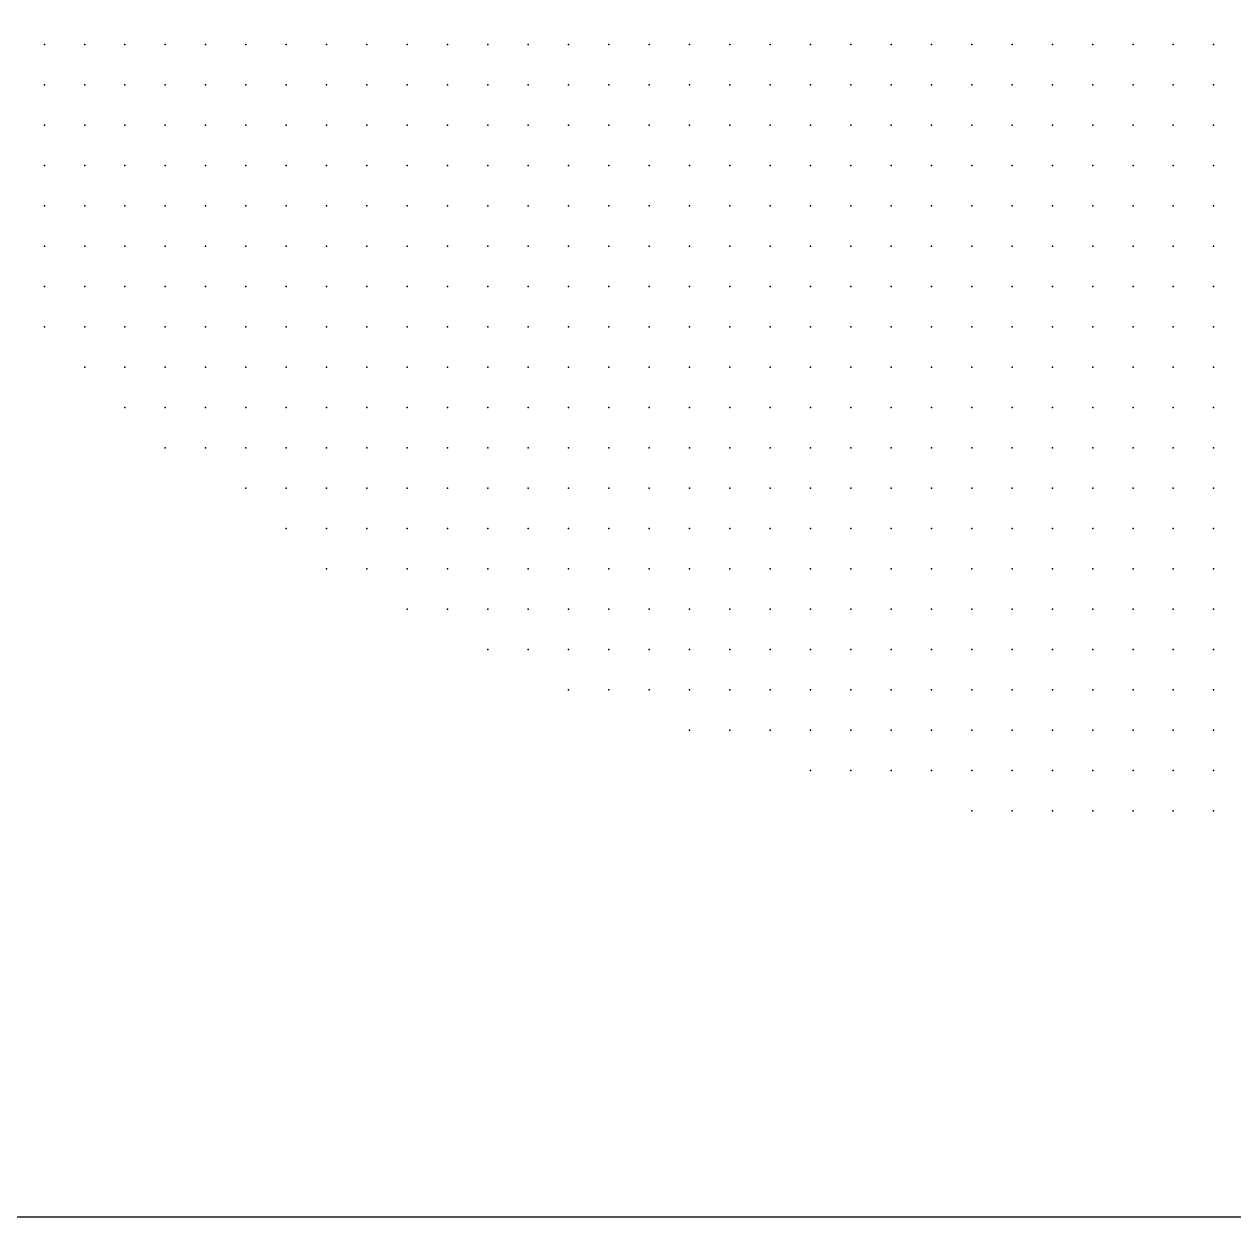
# Model space of a CAD drawing. Header units: millimetres. Extents: x 2848 to 6961, y 1568 to 7914.
# Drawn here: x 4553.5 to 4583.5, y 1586.93 to 1616.5 of the extents above; entities that cross this region are included whole.
import ezdxf

# ---------------------------------------------------------------- set-up
doc = ezdxf.new("R2010")
doc.units = ezdxf.units.MM
doc.header["$PDSIZE"] = -2

msp = doc.modelspace()

# ---------------------------------------------------------------- linework, layer by layer
msp.add_lwpolyline([(4523.893, 1586.933), (4643.893, 1586.933), (4643.893, 1706.933), (4523.893, 1706.933)], close=True)
at = {"color": 31, "true_color": 0xf6cb94}
msp.add_point((4554, 1616), dxfattribs=at)
at = {"color": 43, "true_color": 0xe0b473}
msp.add_point((4555, 1616), dxfattribs=at)
at = {"color": 43, "true_color": 0xd9aa66}
msp.add_point((4556, 1616), dxfattribs=at)
at = {"color": 33, "true_color": 0xd19f56}
msp.add_point((4557, 1616), dxfattribs=at)
at = {"color": 33, "true_color": 0xd39e52}
msp.add_point((4558, 1616), dxfattribs=at)
at = {"color": 33, "true_color": 0xdba356}
msp.add_point((4559, 1616), dxfattribs=at)
at = {"color": 43, "true_color": 0xdfaa5e}
msp.add_point((4560, 1616), dxfattribs=at)
at = {"color": 43, "true_color": 0xdda960}
msp.add_point((4561, 1616), dxfattribs=at)
at = {"color": 43, "true_color": 0xd8a65f}
msp.add_point((4562, 1616), dxfattribs=at)
at = {"color": 43, "true_color": 0xd7b065}
msp.add_point((4563, 1616), dxfattribs=at)
at = {"color": 33, "true_color": 0xd3a15a}
msp.add_point((4564, 1616), dxfattribs=at)
at = {"color": 33, "true_color": 0xdba05e}
msp.add_point((4565, 1616), dxfattribs=at)
at = {"color": 43, "true_color": 0xe8ac6e}
msp.add_point((4566, 1616), dxfattribs=at)
at = {"color": 33, "true_color": 0xe1a36a}
msp.add_point((4567, 1616), dxfattribs=at)
at = {"color": 23, "true_color": 0xcb7748}
msp.add_point((4568, 1616), dxfattribs=at)
at = {"color": 22, "true_color": 0xc54626}
msp.add_point((4569, 1616), dxfattribs=at)
at = {"color": 22, "true_color": 0xcc2b19}
msp.add_point((4570, 1616), dxfattribs=at)
at = {"color": 22, "true_color": 0xd12e27}
for p in [(4571, 1616), (4569, 1614)]:
    msp.add_point(p, dxfattribs=at)
at = {"color": 13, "true_color": 0xda6249}
msp.add_point((4572, 1616), dxfattribs=at)
at = {"color": 21, "true_color": 0xe8ac7a}
msp.add_point((4573, 1616), dxfattribs=at)
at = {"color": 41, "true_color": 0xeed996}
msp.add_point((4574, 1616), dxfattribs=at)
at = {"color": 41, "true_color": 0xe5d892}
msp.add_point((4575, 1616), dxfattribs=at)
at = {"color": 31, "true_color": 0xdfc384}
msp.add_point((4576, 1616), dxfattribs=at)
at = {"color": 31, "true_color": 0xeec08c}
msp.add_point((4577, 1616), dxfattribs=at)
at = {"color": 31, "true_color": 0xffcea0}
msp.add_point((4578, 1616), dxfattribs=at)
at = {"color": 31, "true_color": 0xf7c997}
msp.add_point((4579, 1616), dxfattribs=at)
at = {"color": 31, "true_color": 0xf5cc9e}
msp.add_point((4580, 1616), dxfattribs=at)
at = {"color": 41, "true_color": 0xf3d3ac}
msp.add_point((4581, 1616), dxfattribs=at)
at = {"color": 254, "true_color": 0xf0dbbc}
msp.add_point((4582, 1616), dxfattribs=at)
at = {"color": 254, "true_color": 0xede0cf}
msp.add_point((4583, 1616), dxfattribs=at)
at = {"color": 31, "true_color": 0xe6b87d}
msp.add_point((4554, 1615), dxfattribs=at)
at = {"color": 33, "true_color": 0xd3a460}
msp.add_point((4555, 1615), dxfattribs=at)
at = {"color": 33, "true_color": 0xd1a05b}
msp.add_point((4556, 1615), dxfattribs=at)
at = {"color": 33, "true_color": 0xd39f56}
msp.add_point((4557, 1615), dxfattribs=at)
at = {"color": 33, "true_color": 0xd79f55}
msp.add_point((4558, 1615), dxfattribs=at)
at = {"color": 33, "true_color": 0xdba359}
msp.add_point((4559, 1615), dxfattribs=at)
at = {"color": 33, "true_color": 0xdba55b}
msp.add_point((4560, 1615), dxfattribs=at)
at = {"color": 43, "true_color": 0xdaa65d}
msp.add_point((4561, 1615), dxfattribs=at)
at = {"color": 33, "true_color": 0xd6a45d}
msp.add_point((4562, 1615), dxfattribs=at)
at = {"color": 33, "true_color": 0xda9f5b}
msp.add_point((4563, 1615), dxfattribs=at)
at = {"color": 33, "true_color": 0xc79b54}
msp.add_point((4564, 1615), dxfattribs=at)
at = {"color": 33, "true_color": 0xcaa35e}
msp.add_point((4565, 1615), dxfattribs=at)
at = {"color": 43, "true_color": 0xe3a86e}
msp.add_point((4566, 1615), dxfattribs=at)
at = {"color": 23, "true_color": 0xe7845b}
msp.add_point((4567, 1615), dxfattribs=at)
at = {"color": 22, "true_color": 0xd24a32}
msp.add_point((4568, 1615), dxfattribs=at)
at = {"color": 22, "true_color": 0xcb3222}
msp.add_point((4569, 1615), dxfattribs=at)
at = {"color": 22, "true_color": 0xd93d30}
msp.add_point((4570, 1615), dxfattribs=at)
at = {"color": 22, "true_color": 0xe53130}
msp.add_point((4571, 1615), dxfattribs=at)
at = {"color": 22, "true_color": 0xca3426}
msp.add_point((4572, 1615), dxfattribs=at)
at = {"color": 15, "true_color": 0xbe4f31}
msp.add_point((4573, 1615), dxfattribs=at)
at = {"color": 23, "true_color": 0xd6875c}
msp.add_point((4574, 1615), dxfattribs=at)
at = {"color": 31, "true_color": 0xf7b986}
msp.add_point((4575, 1615), dxfattribs=at)
at = {"color": 31, "true_color": 0xffcf95}
msp.add_point((4576, 1615), dxfattribs=at)
at = {"color": 31, "true_color": 0xf2ce92}
msp.add_point((4577, 1615), dxfattribs=at)
at = {"color": 31, "true_color": 0xe4cb8b}
msp.add_point((4578, 1615), dxfattribs=at)
at = {"color": 31, "true_color": 0xebc78d}
msp.add_point((4579, 1615), dxfattribs=at)
at = {"color": 31, "true_color": 0xe8c58f}
msp.add_point((4580, 1615), dxfattribs=at)
at = {"color": 31, "true_color": 0xe3c591}
msp.add_point((4581, 1615), dxfattribs=at)
at = {"color": 31, "true_color": 0xe4ca99}
msp.add_point((4582, 1615), dxfattribs=at)
at = {"color": 41, "true_color": 0xebd3a7}
msp.add_point((4583, 1615), dxfattribs=at)
at = {"color": 33, "true_color": 0xd09e61}
msp.add_point((4554, 1614), dxfattribs=at)
at = {"color": 33, "true_color": 0xca9954}
msp.add_point((4555, 1614), dxfattribs=at)
at = {"color": 33, "true_color": 0xd09b57}
for p in [(4556, 1614), (4555, 1612)]:
    msp.add_point(p, dxfattribs=at)
at = {"color": 33, "true_color": 0xd49e58}
msp.add_point((4557, 1614), dxfattribs=at)
at = {"color": 33, "true_color": 0xd89f5a}
msp.add_point((4558, 1614), dxfattribs=at)
at = {"color": 33, "true_color": 0xd9a05b}
msp.add_point((4559, 1614), dxfattribs=at)
at = {"color": 33, "true_color": 0xd6a05a}
msp.add_point((4560, 1614), dxfattribs=at)
at = {"color": 33, "true_color": 0xd6a15b}
msp.add_point((4561, 1614), dxfattribs=at)
at = {"color": 33, "true_color": 0xd3a25d}
msp.add_point((4562, 1614), dxfattribs=at)
at = {"color": 33, "true_color": 0xdb9a5a}
msp.add_point((4563, 1614), dxfattribs=at)
at = {"color": 43, "true_color": 0xd5a662}
msp.add_point((4564, 1614), dxfattribs=at)
at = {"color": 43, "true_color": 0xcfa664}
msp.add_point((4565, 1614), dxfattribs=at)
at = {"color": 23, "true_color": 0xd28654}
msp.add_point((4566, 1614), dxfattribs=at)
at = {"color": 13, "true_color": 0xd6543a}
msp.add_point((4567, 1614), dxfattribs=at)
at = {"color": 22, "true_color": 0xd53127}
msp.add_point((4568, 1614), dxfattribs=at)
at = {"color": 22, "true_color": 0xce3a2e}
msp.add_point((4570, 1614), dxfattribs=at)
at = {"color": 22, "true_color": 0xc9372a}
msp.add_point((4571, 1614), dxfattribs=at)
at = {"color": 22, "true_color": 0xd13a2f}
msp.add_point((4572, 1614), dxfattribs=at)
at = {"color": 22, "true_color": 0xce3025}
msp.add_point((4573, 1614), dxfattribs=at)
at = {"color": 22, "true_color": 0xcc2a1f}
for p in [(4574, 1614), (4567, 1608)]:
    msp.add_point(p, dxfattribs=at)
at = {"color": 13, "true_color": 0xe55240}
msp.add_point((4575, 1614), dxfattribs=at)
at = {"color": 21, "true_color": 0xff9a77}
msp.add_point((4576, 1614), dxfattribs=at)
at = {"color": 31, "true_color": 0xf5cb91}
msp.add_point((4577, 1614), dxfattribs=at)
at = {"color": 53, "true_color": 0xd5d58d}
msp.add_point((4578, 1614), dxfattribs=at)
at = {"color": 41, "true_color": 0xf3d098}
msp.add_point((4579, 1614), dxfattribs=at)
at = {"color": 41, "true_color": 0xf0d097}
msp.add_point((4580, 1614), dxfattribs=at)
at = {"color": 31, "true_color": 0xebcc93}
msp.add_point((4581, 1614), dxfattribs=at)
at = {"color": 31, "true_color": 0xe8ca8e}
msp.add_point((4582, 1614), dxfattribs=at)
at = {"color": 31, "true_color": 0xedcd92}
msp.add_point((4583, 1614), dxfattribs=at)
at = {"color": 33, "true_color": 0xca9454}
msp.add_point((4554, 1613), dxfattribs=at)
at = {"color": 33, "true_color": 0xcd9854}
msp.add_point((4555, 1613), dxfattribs=at)
at = {"color": 33, "true_color": 0xcf9855}
msp.add_point((4556, 1613), dxfattribs=at)
at = {"color": 33, "true_color": 0xd39959}
msp.add_point((4557, 1613), dxfattribs=at)
at = {"color": 33, "true_color": 0xd69a5c}
for p in [(4558, 1613), (4559, 1613)]:
    msp.add_point(p, dxfattribs=at)
at = {"color": 33, "true_color": 0xd39c5c}
msp.add_point((4560, 1613), dxfattribs=at)
at = {"color": 33, "true_color": 0xd09d5b}
msp.add_point((4561, 1613), dxfattribs=at)
at = {"color": 33, "true_color": 0xcf9e5b}
msp.add_point((4562, 1613), dxfattribs=at)
at = {"color": 43, "true_color": 0xd3a662}
msp.add_point((4563, 1613), dxfattribs=at)
at = {"color": 43, "true_color": 0xdea767}
msp.add_point((4564, 1613), dxfattribs=at)
at = {"color": 23, "true_color": 0xda8a57}
msp.add_point((4565, 1613), dxfattribs=at)
at = {"color": 25, "true_color": 0xc45631}
msp.add_point((4566, 1613), dxfattribs=at)
at = {"color": 22, "true_color": 0xc13420}
msp.add_point((4567, 1613), dxfattribs=at)
at = {"color": 22, "true_color": 0xcf3128}
msp.add_point((4568, 1613), dxfattribs=at)
at = {"color": 22, "true_color": 0xd0312b}
msp.add_point((4569, 1613), dxfattribs=at)
at = {"color": 22, "true_color": 0xc42925}
msp.add_point((4570, 1613), dxfattribs=at)
at = {"color": 22, "true_color": 0xc63729}
msp.add_point((4571, 1613), dxfattribs=at)
at = {"color": 22, "true_color": 0xc32c21}
msp.add_point((4572, 1613), dxfattribs=at)
at = {"color": 22, "true_color": 0xce2d25}
msp.add_point((4573, 1613), dxfattribs=at)
at = {"color": 22, "true_color": 0xde312d}
msp.add_point((4574, 1613), dxfattribs=at)
at = {"color": 22, "true_color": 0xd72b27}
msp.add_point((4575, 1613), dxfattribs=at)
at = {"color": 22, "true_color": 0xc53626}
msp.add_point((4576, 1613), dxfattribs=at)
at = {"color": 13, "true_color": 0xd47151}
msp.add_point((4577, 1613), dxfattribs=at)
at = {"color": 31, "true_color": 0xf5b587}
msp.add_point((4578, 1613), dxfattribs=at)
at = {"color": 31, "true_color": 0xeebf89}
msp.add_point((4579, 1613), dxfattribs=at)
at = {"color": 31, "true_color": 0xf8cb94}
msp.add_point((4580, 1613), dxfattribs=at)
at = {"color": 41, "true_color": 0xfbd29a}
msp.add_point((4581, 1613), dxfattribs=at)
at = {"color": 41, "true_color": 0xf5d197}
msp.add_point((4582, 1613), dxfattribs=at)
at = {"color": 31, "true_color": 0xf0cd93}
msp.add_point((4583, 1613), dxfattribs=at)
at = {"color": 33, "true_color": 0xcf9857}
for p in [(4554, 1612), (4556, 1612)]:
    msp.add_point(p, dxfattribs=at)
at = {"color": 33, "true_color": 0xcf9556}
msp.add_point((4557, 1612), dxfattribs=at)
at = {"color": 33, "true_color": 0xd19559}
msp.add_point((4558, 1612), dxfattribs=at)
at = {"color": 33, "true_color": 0xd3965d}
msp.add_point((4559, 1612), dxfattribs=at)
at = {"color": 33, "true_color": 0xd29a5d}
msp.add_point((4560, 1612), dxfattribs=at)
at = {"color": 33, "true_color": 0xce9b5c}
msp.add_point((4561, 1612), dxfattribs=at)
at = {"color": 33, "true_color": 0xcc9b59}
msp.add_point((4562, 1612), dxfattribs=at)
at = {"color": 43, "true_color": 0xc1ae61}
msp.add_point((4563, 1612), dxfattribs=at)
at = {"color": 33, "true_color": 0xd29255}
msp.add_point((4564, 1612), dxfattribs=at)
at = {"color": 13, "true_color": 0xd45e38}
msp.add_point((4565, 1612), dxfattribs=at)
at = {"color": 22, "true_color": 0xc2341c}
msp.add_point((4566, 1612), dxfattribs=at)
at = {"color": 22, "true_color": 0xba2f1c}
msp.add_point((4567, 1612), dxfattribs=at)
at = {"color": 22, "true_color": 0xc63d2d}
msp.add_point((4568, 1612), dxfattribs=at)
at = {"color": 22, "true_color": 0xd23934}
msp.add_point((4569, 1612), dxfattribs=at)
at = {"color": 242, "true_color": 0xd3292c}
msp.add_point((4570, 1612), dxfattribs=at)
at = {"color": 22, "true_color": 0xd92725}
msp.add_point((4571, 1612), dxfattribs=at)
at = {"color": 22, "true_color": 0xd4362d}
msp.add_point((4572, 1612), dxfattribs=at)
at = {"color": 22, "true_color": 0xc53d2f}
msp.add_point((4573, 1612), dxfattribs=at)
at = {"color": 22, "true_color": 0xb83628}
msp.add_point((4574, 1612), dxfattribs=at)
at = {"color": 22, "true_color": 0xbd3124}
msp.add_point((4575, 1612), dxfattribs=at)
at = {"color": 22, "true_color": 0xcc322a}
msp.add_point((4576, 1612), dxfattribs=at)
at = {"color": 22, "true_color": 0xd43128}
msp.add_point((4577, 1612), dxfattribs=at)
at = {"color": 22, "true_color": 0xcf2b22}
msp.add_point((4578, 1612), dxfattribs=at)
at = {"color": 33, "true_color": 0xd2935e}
msp.add_point((4579, 1612), dxfattribs=at)
at = {"color": 21, "true_color": 0xe9ad79}
msp.add_point((4580, 1612), dxfattribs=at)
at = {"color": 31, "true_color": 0xf9c691}
msp.add_point((4581, 1612), dxfattribs=at)
at = {"color": 31, "true_color": 0xf7ce9a}
msp.add_point((4582, 1612), dxfattribs=at)
at = {"color": 31, "true_color": 0xf0cc98}
msp.add_point((4583, 1612), dxfattribs=at)
at = {"color": 33, "true_color": 0xd2934e}
msp.add_point((4554, 1611), dxfattribs=at)
at = {"color": 33, "true_color": 0xba9455}
msp.add_point((4555, 1611), dxfattribs=at)
at = {"color": 23, "true_color": 0xc28952}
msp.add_point((4556, 1611), dxfattribs=at)
at = {"color": 23, "true_color": 0xd48b5e}
msp.add_point((4557, 1611), dxfattribs=at)
at = {"color": 33, "true_color": 0xdb9b6b}
msp.add_point((4558, 1611), dxfattribs=at)
at = {"color": 33, "true_color": 0xc79f62}
msp.add_point((4559, 1611), dxfattribs=at)
at = {"color": 55, "true_color": 0xb1944e}
msp.add_point((4560, 1611), dxfattribs=at)
at = {"color": 33, "true_color": 0xbe974c}
msp.add_point((4561, 1611), dxfattribs=at)
at = {"color": 33, "true_color": 0xdea45b}
msp.add_point((4562, 1611), dxfattribs=at)
at = {"color": 23, "true_color": 0xeb755b}
msp.add_point((4563, 1611), dxfattribs=at)
at = {"color": 13, "true_color": 0xd4563f}
msp.add_point((4564, 1611), dxfattribs=at)
at = {"color": 22, "true_color": 0xc33624}
msp.add_point((4565, 1611), dxfattribs=at)
at = {"color": 22, "true_color": 0xc52d1f}
msp.add_point((4566, 1611), dxfattribs=at)
at = {"color": 22, "true_color": 0xcf3125}
for p in [(4567, 1611), (4568, 1611), (4568, 1610)]:
    msp.add_point(p, dxfattribs=at)
at = {"color": 22, "true_color": 0xc82f21}
for p in [(4569, 1611), (4571, 1611), (4572, 1611), (4573, 1611), (4569, 1610), (4570, 1607)]:
    msp.add_point(p, dxfattribs=at)
at = {"color": 22, "true_color": 0xc32d1e}
msp.add_point((4570, 1611), dxfattribs=at)
at = {"color": 22, "true_color": 0xc72e20}
for p in [(4574, 1611), (4575, 1611), (4576, 1611)]:
    msp.add_point(p, dxfattribs=at)
at = {"color": 22, "true_color": 0xc62d1f}
for p in [(4577, 1611), (4578, 1611), (4565, 1609), (4565, 1604)]:
    msp.add_point(p, dxfattribs=at)
at = {"color": 22, "true_color": 0xc32b1d}
msp.add_point((4579, 1611), dxfattribs=at)
at = {"color": 22, "true_color": 0xc93e2b}
msp.add_point((4580, 1611), dxfattribs=at)
at = {"color": 13, "true_color": 0xde664d}
msp.add_point((4581, 1611), dxfattribs=at)
at = {"color": 21, "true_color": 0xf89a78}
msp.add_point((4582, 1611), dxfattribs=at)
at = {"color": 31, "true_color": 0xffc499}
msp.add_point((4583, 1611), dxfattribs=at)
at = {"color": 45, "true_color": 0xb48152}
msp.add_point((4554, 1610), dxfattribs=at)
at = {"color": 33, "true_color": 0xd39759}
msp.add_point((4555, 1610), dxfattribs=at)
at = {"color": 33, "true_color": 0xbf9855}
msp.add_point((4556, 1610), dxfattribs=at)
at = {"color": 55, "true_color": 0xad974e}
msp.add_point((4557, 1610), dxfattribs=at)
at = {"color": 55, "true_color": 0xb59451}
msp.add_point((4558, 1610), dxfattribs=at)
at = {"color": 33, "true_color": 0xcf905a}
msp.add_point((4559, 1610), dxfattribs=at)
at = {"color": 23, "true_color": 0xdf8b5d}
msp.add_point((4560, 1610), dxfattribs=at)
at = {"color": 23, "true_color": 0xd37f53}
msp.add_point((4561, 1610), dxfattribs=at)
at = {"color": 35, "true_color": 0xbd7346}
msp.add_point((4562, 1610), dxfattribs=at)
at = {"color": 22, "true_color": 0xc4432d}
msp.add_point((4563, 1610), dxfattribs=at)
at = {"color": 22, "true_color": 0xbd3622}
msp.add_point((4564, 1610), dxfattribs=at)
at = {"color": 22, "true_color": 0xbd2c1b}
msp.add_point((4565, 1610), dxfattribs=at)
at = {"color": 22, "true_color": 0xc82c1f}
for p in [(4566, 1610), (4575, 1610), (4576, 1610), (4577, 1610), (4571, 1609), (4572, 1609), (4573, 1609), (4574, 1609)]:
    msp.add_point(p, dxfattribs=at)
at = {"color": 22, "true_color": 0xd23226}
msp.add_point((4567, 1610), dxfattribs=at)
at = {"color": 22, "true_color": 0xc52f20}
for p in [(4570, 1610), (4570, 1609)]:
    msp.add_point(p, dxfattribs=at)
at = {"color": 22, "true_color": 0xca2e21}
msp.add_point((4571, 1610), dxfattribs=at)
at = {"color": 22, "true_color": 0xc92d20}
for p in [(4572, 1610), (4573, 1610), (4574, 1610), (4569, 1607)]:
    msp.add_point(p, dxfattribs=at)
at = {"color": 22, "true_color": 0xc72b1e}
for p in [(4578, 1610), (4575, 1609), (4576, 1609), (4579, 1605), (4564, 1604)]:
    msp.add_point(p, dxfattribs=at)
at = {"color": 22, "true_color": 0xd0281f}
msp.add_point((4579, 1610), dxfattribs=at)
at = {"color": 22, "true_color": 0xc22216}
for p in [(4580, 1610), (4582, 1609)]:
    msp.add_point(p, dxfattribs=at)
at = {"color": 24, "true_color": 0xb42312}
msp.add_point((4581, 1610), dxfattribs=at)
at = {"color": 22, "true_color": 0xb3351e}
msp.add_point((4582, 1610), dxfattribs=at)
at = {"color": 25, "true_color": 0xc05739}
msp.add_point((4583, 1610), dxfattribs=at)
at = {"color": 23, "true_color": 0xba8758}
msp.add_point((4554, 1609), dxfattribs=at)
at = {"color": 22, "true_color": 0xc54424}
msp.add_point((4555, 1609), dxfattribs=at)
at = {"color": 13, "true_color": 0xd0653b}
msp.add_point((4556, 1609), dxfattribs=at)
at = {"color": 13, "true_color": 0xcb713d}
msp.add_point((4557, 1609), dxfattribs=at)
at = {"color": 32, "true_color": 0xc15d2c}
msp.add_point((4558, 1609), dxfattribs=at)
at = {"color": 32, "true_color": 0xd04e2c}
msp.add_point((4559, 1609), dxfattribs=at)
at = {"color": 13, "true_color": 0xe95040}
msp.add_point((4560, 1609), dxfattribs=at)
at = {"color": 13, "true_color": 0xdc413c}
msp.add_point((4561, 1609), dxfattribs=at)
at = {"color": 22, "true_color": 0xb82626}
msp.add_point((4562, 1609), dxfattribs=at)
at = {"color": 22, "true_color": 0xba2d1b}
msp.add_point((4563, 1609), dxfattribs=at)
at = {"color": 22, "true_color": 0xbe2b1b}
msp.add_point((4564, 1609), dxfattribs=at)
at = {"color": 22, "true_color": 0xd03024}
msp.add_point((4566, 1609), dxfattribs=at)
at = {"color": 22, "true_color": 0xd12f24}
for p in [(4567, 1609), (4565, 1608)]:
    msp.add_point(p, dxfattribs=at)
at = {"color": 22, "true_color": 0xca2c20}
msp.add_point((4568, 1609), dxfattribs=at)
at = {"color": 22, "true_color": 0xc52c1e}
for p in [(4569, 1609), (4569, 1608)]:
    msp.add_point(p, dxfattribs=at)
at = {"color": 22, "true_color": 0xc62a1d}
for p in [(4577, 1609), (4578, 1609)]:
    msp.add_point(p, dxfattribs=at)
at = {"color": 22, "true_color": 0xd8211d}
msp.add_point((4579, 1609), dxfattribs=at)
at = {"color": 22, "true_color": 0xd21f1a}
msp.add_point((4580, 1609), dxfattribs=at)
at = {"color": 22, "true_color": 0xcb2018}
msp.add_point((4581, 1609), dxfattribs=at)
at = {"color": 22, "true_color": 0xba2415}
msp.add_point((4583, 1609), dxfattribs=at)
at = {"color": 22, "true_color": 0xc62e29}
for p in [(4555, 1608), (4556, 1608), (4556, 1607)]:
    msp.add_point(p, dxfattribs=at)
at = {"color": 12, "true_color": 0xc6130c}
msp.add_point((4557, 1608), dxfattribs=at)
at = {"color": 22, "true_color": 0xe22c1e}
msp.add_point((4558, 1608), dxfattribs=at)
at = {"color": 22, "true_color": 0xdd3822}
msp.add_point((4559, 1608), dxfattribs=at)
at = {"color": 22, "true_color": 0xb9200e}
msp.add_point((4560, 1608), dxfattribs=at)
at = {"color": 12, "true_color": 0xb91611}
msp.add_point((4561, 1608), dxfattribs=at)
at = {"color": 242, "true_color": 0xd92830}
msp.add_point((4562, 1608), dxfattribs=at)
at = {"color": 22, "true_color": 0xcb2f22}
msp.add_point((4563, 1608), dxfattribs=at)
at = {"color": 22, "true_color": 0xcd2f23}
msp.add_point((4564, 1608), dxfattribs=at)
at = {"color": 22, "true_color": 0xd02c22}
msp.add_point((4566, 1608), dxfattribs=at)
at = {"color": 22, "true_color": 0xc8281c}
msp.add_point((4568, 1608), dxfattribs=at)
at = {"color": 22, "true_color": 0xc63021}
msp.add_point((4570, 1608), dxfattribs=at)
at = {"color": 22, "true_color": 0xc82a1e}
for p in [(4571, 1608), (4572, 1608)]:
    msp.add_point(p, dxfattribs=at)
at = {"color": 22, "true_color": 0xc7291d}
for p in [(4573, 1608), (4574, 1608), (4575, 1608), (4569, 1606)]:
    msp.add_point(p, dxfattribs=at)
at = {"color": 22, "true_color": 0xc6281c}
for p in [(4576, 1608), (4577, 1608), (4578, 1608), (4571, 1607), (4572, 1607), (4573, 1607), (4567, 1605)]:
    msp.add_point(p, dxfattribs=at)
at = {"color": 22, "true_color": 0xce211a}
msp.add_point((4579, 1608), dxfattribs=at)
at = {"color": 22, "true_color": 0xcf221b}
msp.add_point((4580, 1608), dxfattribs=at)
at = {"color": 22, "true_color": 0xd2251e}
msp.add_point((4581, 1608), dxfattribs=at)
at = {"color": 22, "true_color": 0xd0251d}
for p in [(4582, 1608), (4582, 1604)]:
    msp.add_point(p, dxfattribs=at)
at = {"color": 22, "true_color": 0xc71c14}
for p in [(4583, 1608), (4575, 1603)]:
    msp.add_point(p, dxfattribs=at)
at = {"color": 12, "true_color": 0xc10b08}
for p in [(4557, 1607), (4558, 1607), (4557, 1606), (4558, 1606), (4559, 1606), (4559, 1605), (4560, 1605), (4561, 1605), (4560, 1604)]:
    msp.add_point(p, dxfattribs=at)
at = {"color": 22, "true_color": 0xc02715}
msp.add_point((4559, 1607), dxfattribs=at)
at = {"color": 22, "true_color": 0xc63a1f}
msp.add_point((4560, 1607), dxfattribs=at)
at = {"color": 22, "true_color": 0xc63c22}
msp.add_point((4561, 1607), dxfattribs=at)
at = {"color": 22, "true_color": 0xc3351f}
msp.add_point((4562, 1607), dxfattribs=at)
at = {"color": 22, "true_color": 0xca281d}
for p in [(4563, 1607), (4564, 1606), (4566, 1606), (4569, 1604)]:
    msp.add_point(p, dxfattribs=at)
at = {"color": 22, "true_color": 0xcb271d}
msp.add_point((4564, 1607), dxfattribs=at)
at = {"color": 22, "true_color": 0xca261c}
msp.add_point((4565, 1607), dxfattribs=at)
at = {"color": 22, "true_color": 0xc8241a}
for p in [(4566, 1607), (4583, 1607)]:
    msp.add_point(p, dxfattribs=at)
at = {"color": 22, "true_color": 0xc8261b}
msp.add_point((4567, 1607), dxfattribs=at)
at = {"color": 22, "true_color": 0xca2a1e}
for p in [(4568, 1607), (4567, 1606)]:
    msp.add_point(p, dxfattribs=at)
at = {"color": 22, "true_color": 0xc5271b}
for p in [(4574, 1607), (4575, 1607), (4576, 1607)]:
    msp.add_point(p, dxfattribs=at)
at = {"color": 22, "true_color": 0xc4261a}
for p in [(4577, 1607), (4578, 1607)]:
    msp.add_point(p, dxfattribs=at)
at = {"color": 22, "true_color": 0xbd2517}
msp.add_point((4579, 1607), dxfattribs=at)
at = {"color": 22, "true_color": 0xbc2315}
msp.add_point((4580, 1607), dxfattribs=at)
at = {"color": 22, "true_color": 0xbf2316}
msp.add_point((4581, 1607), dxfattribs=at)
at = {"color": 22, "true_color": 0xc52519}
for p in [(4582, 1607), (4575, 1606), (4576, 1606), (4577, 1606), (4578, 1606), (4572, 1605), (4573, 1605), (4574, 1605), (4571, 1604), (4572, 1604)]:
    msp.add_point(p, dxfattribs=at)
at = {"color": 22, "true_color": 0xd91d1b}
msp.add_point((4560, 1606), dxfattribs=at)
at = {"color": 22, "true_color": 0xdc2b1b}
msp.add_point((4561, 1606), dxfattribs=at)
at = {"color": 22, "true_color": 0xc22709}
msp.add_point((4562, 1606), dxfattribs=at)
at = {"color": 22, "true_color": 0xc7251a}
msp.add_point((4563, 1606), dxfattribs=at)
at = {"color": 22, "true_color": 0xcb291e}
msp.add_point((4565, 1606), dxfattribs=at)
at = {"color": 22, "true_color": 0xcc2c20}
msp.add_point((4568, 1606), dxfattribs=at)
at = {"color": 22, "true_color": 0xc22418}
msp.add_point((4570, 1606), dxfattribs=at)
at = {"color": 22, "true_color": 0xc7271b}
for p in [(4571, 1606), (4572, 1606)]:
    msp.add_point(p, dxfattribs=at)
at = {"color": 22, "true_color": 0xc6261a}
for p in [(4573, 1606), (4574, 1606), (4569, 1605), (4571, 1605)]:
    msp.add_point(p, dxfattribs=at)
at = {"color": 22, "true_color": 0xbb2c1b}
msp.add_point((4579, 1606), dxfattribs=at)
at = {"color": 22, "true_color": 0xb92817}
msp.add_point((4580, 1606), dxfattribs=at)
at = {"color": 22, "true_color": 0xba2717}
msp.add_point((4581, 1606), dxfattribs=at)
at = {"color": 22, "true_color": 0xc1291b}
msp.add_point((4582, 1606), dxfattribs=at)
at = {"color": 22, "true_color": 0xc5291c}
msp.add_point((4583, 1606), dxfattribs=at)
at = {"color": 22, "true_color": 0xe2281b}
msp.add_point((4562, 1605), dxfattribs=at)
at = {"color": 22, "true_color": 0xc9291d}
for p in [(4563, 1605), (4568, 1605)]:
    msp.add_point(p, dxfattribs=at)
at = {"color": 22, "true_color": 0xcc2e22}
msp.add_point((4564, 1605), dxfattribs=at)
at = {"color": 22, "true_color": 0xce3024}
msp.add_point((4565, 1605), dxfattribs=at)
at = {"color": 22, "true_color": 0xc92b1f}
msp.add_point((4566, 1605), dxfattribs=at)
at = {"color": 22, "true_color": 0xc22015}
msp.add_point((4570, 1605), dxfattribs=at)
at = {"color": 22, "true_color": 0xc42418}
for p in [(4575, 1605), (4576, 1605), (4577, 1605), (4568, 1604), (4573, 1604), (4574, 1604), (4575, 1604)]:
    msp.add_point(p, dxfattribs=at)
at = {"color": 22, "true_color": 0xc32317}
for p in [(4578, 1605), (4576, 1604), (4577, 1604), (4578, 1604)]:
    msp.add_point(p, dxfattribs=at)
at = {"color": 22, "true_color": 0xbd2114}
msp.add_point((4580, 1605), dxfattribs=at)
at = {"color": 24, "true_color": 0xb5190c}
msp.add_point((4581, 1605), dxfattribs=at)
at = {"color": 24, "true_color": 0xb5170b}
msp.add_point((4582, 1605), dxfattribs=at)
at = {"color": 12, "true_color": 0xb9190d}
msp.add_point((4583, 1605), dxfattribs=at)
at = {"color": 12, "true_color": 0xb31007}
for p in [(4561, 1604), (4562, 1604), (4561, 1603), (4562, 1603)]:
    msp.add_point(p, dxfattribs=at)
at = {"color": 22, "true_color": 0xc02417}
msp.add_point((4563, 1604), dxfattribs=at)
at = {"color": 22, "true_color": 0xbe2517}
msp.add_point((4566, 1604), dxfattribs=at)
at = {"color": 22, "true_color": 0xbc2013}
msp.add_point((4567, 1604), dxfattribs=at)
at = {"color": 22, "true_color": 0xcc281e}
msp.add_point((4570, 1604), dxfattribs=at)
at = {"color": 12, "true_color": 0xc51811}
msp.add_point((4579, 1604), dxfattribs=at)
at = {"color": 12, "true_color": 0xc61912}
msp.add_point((4580, 1604), dxfattribs=at)
at = {"color": 22, "true_color": 0xca1f17}
msp.add_point((4581, 1604), dxfattribs=at)
at = {"color": 22, "true_color": 0xcd251c}
msp.add_point((4583, 1604), dxfattribs=at)
at = {"color": 12, "true_color": 0xbd0c16}
for p in [(4563, 1603), (4564, 1603), (4563, 1602), (4564, 1602), (4565, 1602), (4566, 1602), (4565, 1601), (4566, 1601)]:
    msp.add_point(p, dxfattribs=at)
at = {"color": 22, "true_color": 0xbe1a11}
msp.add_point((4565, 1603), dxfattribs=at)
at = {"color": 22, "true_color": 0xc92b20}
msp.add_point((4566, 1603), dxfattribs=at)
at = {"color": 22, "true_color": 0xcb3224}
msp.add_point((4567, 1603), dxfattribs=at)
at = {"color": 22, "true_color": 0xc02717}
msp.add_point((4568, 1603), dxfattribs=at)
at = {"color": 22, "true_color": 0xbc2313}
msp.add_point((4569, 1603), dxfattribs=at)
at = {"color": 22, "true_color": 0xc5291a}
msp.add_point((4570, 1603), dxfattribs=at)
at = {"color": 22, "true_color": 0xc0211e}
msp.add_point((4571, 1603), dxfattribs=at)
at = {"color": 22, "true_color": 0xc42220}
msp.add_point((4572, 1603), dxfattribs=at)
at = {"color": 22, "true_color": 0xc62220}
msp.add_point((4573, 1603), dxfattribs=at)
at = {"color": 22, "true_color": 0xc7201a}
msp.add_point((4574, 1603), dxfattribs=at)
at = {"color": 22, "true_color": 0xc91b12}
msp.add_point((4576, 1603), dxfattribs=at)
at = {"color": 22, "true_color": 0xcd1c12}
msp.add_point((4577, 1603), dxfattribs=at)
at = {"color": 22, "true_color": 0xd11f13}
msp.add_point((4578, 1603), dxfattribs=at)
at = {"color": 22, "true_color": 0xc91e16}
for p in [(4579, 1603), (4580, 1603)]:
    msp.add_point(p, dxfattribs=at)
at = {"color": 22, "true_color": 0xc81d15}
msp.add_point((4581, 1603), dxfattribs=at)
at = {"color": 22, "true_color": 0xc81b15}
msp.add_point((4582, 1603), dxfattribs=at)
at = {"color": 12, "true_color": 0xc61913}
msp.add_point((4583, 1603), dxfattribs=at)
at = {"color": 12, "true_color": 0xd60814}
msp.add_point((4567, 1602), dxfattribs=at)
at = {"color": 12, "true_color": 0xda1617}
msp.add_point((4568, 1602), dxfattribs=at)
at = {"color": 22, "true_color": 0xc72111}
msp.add_point((4569, 1602), dxfattribs=at)
at = {"color": 22, "true_color": 0xb5280c}
msp.add_point((4570, 1602), dxfattribs=at)
at = {"color": 22, "true_color": 0xc42110}
msp.add_point((4571, 1602), dxfattribs=at)
at = {"color": 22, "true_color": 0xc62312}
msp.add_point((4572, 1602), dxfattribs=at)
at = {"color": 22, "true_color": 0xc52515}
msp.add_point((4573, 1602), dxfattribs=at)
at = {"color": 22, "true_color": 0xc22617}
msp.add_point((4574, 1602), dxfattribs=at)
at = {"color": 22, "true_color": 0xbc2617}
msp.add_point((4575, 1602), dxfattribs=at)
at = {"color": 22, "true_color": 0xb52413}
msp.add_point((4576, 1602), dxfattribs=at)
at = {"color": 24, "true_color": 0xae2110}
msp.add_point((4577, 1602), dxfattribs=at)
at = {"color": 24, "true_color": 0xac1f0e}
msp.add_point((4578, 1602), dxfattribs=at)
at = {"color": 24, "true_color": 0xb41c0f}
msp.add_point((4579, 1602), dxfattribs=at)
at = {"color": 24, "true_color": 0xb51d12}
for p in [(4580, 1602), (4581, 1602)]:
    msp.add_point(p, dxfattribs=at)
at = {"color": 24, "true_color": 0xb61e13}
msp.add_point((4582, 1602), dxfattribs=at)
at = {"color": 22, "true_color": 0xb71f14}
msp.add_point((4583, 1602), dxfattribs=at)
at = {"color": 24, "true_color": 0xaf2120}
for p in [(4567, 1601), (4568, 1601), (4569, 1601), (4567, 1600), (4568, 1600), (4569, 1600), (4570, 1600), (4571, 1600), (4570, 1599), (4571, 1599)]:
    msp.add_point(p, dxfattribs=at)
at = {"color": 22, "true_color": 0xcc1f11}
msp.add_point((4570, 1601), dxfattribs=at)
at = {"color": 22, "true_color": 0xbc3611}
msp.add_point((4571, 1601), dxfattribs=at)
at = {"color": 22, "true_color": 0xb92e0d}
msp.add_point((4572, 1601), dxfattribs=at)
at = {"color": 22, "true_color": 0xb52409}
msp.add_point((4573, 1601), dxfattribs=at)
at = {"color": 22, "true_color": 0xb91d07}
msp.add_point((4574, 1601), dxfattribs=at)
at = {"color": 22, "true_color": 0xc21c10}
msp.add_point((4575, 1601), dxfattribs=at)
at = {"color": 22, "true_color": 0xcc1d18}
msp.add_point((4576, 1601), dxfattribs=at)
at = {"color": 22, "true_color": 0xd51d1d}
msp.add_point((4577, 1601), dxfattribs=at)
at = {"color": 242, "true_color": 0xd61c1f}
msp.add_point((4578, 1601), dxfattribs=at)
at = {"color": 22, "true_color": 0xc9201b}
msp.add_point((4579, 1601), dxfattribs=at)
at = {"color": 22, "true_color": 0xc71e19}
msp.add_point((4580, 1601), dxfattribs=at)
at = {"color": 22, "true_color": 0xc51c17}
msp.add_point((4581, 1601), dxfattribs=at)
at = {"color": 22, "true_color": 0xc21b15}
msp.add_point((4582, 1601), dxfattribs=at)
at = {"color": 12, "true_color": 0xbe1711}
msp.add_point((4583, 1601), dxfattribs=at)
at = {"color": 12, "true_color": 0xcc0809}
msp.add_point((4572, 1600), dxfattribs=at)
at = {"color": 12, "true_color": 0xcd0d0c}
msp.add_point((4573, 1600), dxfattribs=at)
at = {"color": 12, "true_color": 0xcf1812}
msp.add_point((4574, 1600), dxfattribs=at)
at = {"color": 22, "true_color": 0xd22119}
msp.add_point((4575, 1600), dxfattribs=at)
at = {"color": 22, "true_color": 0xcc2117}
msp.add_point((4576, 1600), dxfattribs=at)
at = {"color": 12, "true_color": 0xbc190a}
for p in [(4577, 1600), (4582, 1599)]:
    msp.add_point(p, dxfattribs=at)
at = {"color": 14, "true_color": 0xb10f00}
msp.add_point((4578, 1600), dxfattribs=at)
at = {"color": 12, "true_color": 0xc1100a}
for p in [(4579, 1600), (4580, 1600)]:
    msp.add_point(p, dxfattribs=at)
at = {"color": 12, "true_color": 0xc01209}
msp.add_point((4581, 1600), dxfattribs=at)
at = {"color": 12, "true_color": 0xc2140b}
msp.add_point((4582, 1600), dxfattribs=at)
at = {"color": 12, "true_color": 0xc3170b}
msp.add_point((4583, 1600), dxfattribs=at)
at = {"color": 12, "true_color": 0xb51509}
for p in [(4572, 1599), (4573, 1599), (4574, 1599), (4575, 1599), (4576, 1599), (4573, 1598), (4574, 1598), (4575, 1598), (4576, 1598)]:
    msp.add_point(p, dxfattribs=at)
at = {"color": 22, "true_color": 0xc41d0b}
msp.add_point((4577, 1599), dxfattribs=at)
at = {"color": 22, "true_color": 0xcc210f}
msp.add_point((4578, 1599), dxfattribs=at)
at = {"color": 22, "true_color": 0xc32116}
msp.add_point((4579, 1599), dxfattribs=at)
at = {"color": 22, "true_color": 0xc11f12}
msp.add_point((4580, 1599), dxfattribs=at)
at = {"color": 22, "true_color": 0xbe1c0f}
msp.add_point((4581, 1599), dxfattribs=at)
at = {"color": 12, "true_color": 0xb91605}
msp.add_point((4583, 1599), dxfattribs=at)
at = {"color": 22, "true_color": 0xc12320}
msp.add_point((4577, 1598), dxfattribs=at)
at = {"color": 12, "true_color": 0xb40605}
msp.add_point((4578, 1598), dxfattribs=at)
at = {"color": 14, "true_color": 0xb0070c}
msp.add_point((4579, 1598), dxfattribs=at)
at = {"color": 14, "true_color": 0xb1060c}
msp.add_point((4580, 1598), dxfattribs=at)
at = {"color": 14, "true_color": 0xb20509}
msp.add_point((4581, 1598), dxfattribs=at)
at = {"color": 12, "true_color": 0xb50508}
msp.add_point((4582, 1598), dxfattribs=at)
at = {"color": 12, "true_color": 0xb90506}
msp.add_point((4583, 1598), dxfattribs=at)
at = {"color": 12, "true_color": 0xb30004}
for p in [(4577, 1597), (4578, 1597), (4579, 1597), (4580, 1597), (4581, 1597), (4582, 1597), (4583, 1597)]:
    msp.add_point(p, dxfattribs=at)

doc.saveas('drawing.dxf')
